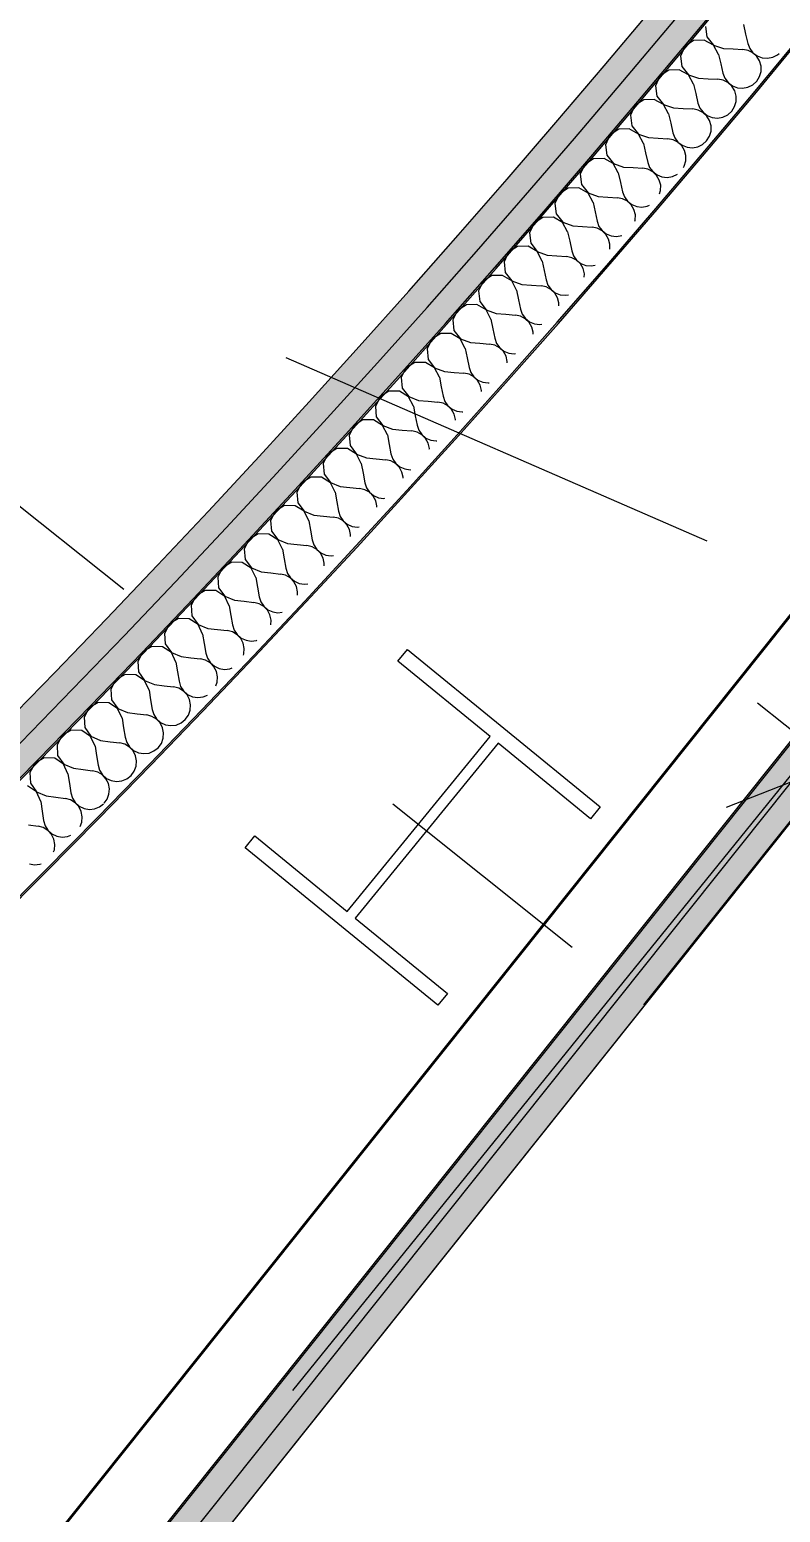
# Model space of a CAD drawing. Header units: millimetres. Extents: x -50172 to 90294, y -80883 to 956680.
# Drawn here: x -21586 to -21124, y -49087 to -48176 of the extents above; entities that cross this region are included whole.
import ezdxf
from ezdxf.enums import TextEntityAlignment as Align

# ---------------------------------------------------------------- set-up
doc = ezdxf.new("R2010")
doc.units = ezdxf.units.MM
doc.header["$MEASUREMENT"] = 0
for name, pattern in [('Dashed', [564.444447, 282.222223, -282.222223]), ('Double Dashed', [1093.611073, 529.166651, -211.666656, 141.111112, -211.666656]), ('Long Dashed', [1058.333302, 634.99999, -423.333311])]:
    doc.linetypes.add(name, pattern=pattern)
for name, color, linetype in [('A-25-M_Wall_Int', 7, 'Continuous'), ('A-95-MC_Marker_Section_P2.Marker', 7, 'Continuous'), ('COLUMN.IFC Import', 7, 'Continuous'), ('New_A-15-MG_Structural_Grid_Phase_2', 7, 'Continuous'), ('New_A-25-M_Wall_Int', 7, 'Continuous'), ('New_A-95-D_1_100', 7, 'Continuous')]:
    doc.layers.add(name, color=color, linetype=linetype)
for name, color, linetype, lineweight in [('A-25-M_Wall_Int_Pen_No__1', 7, 'Continuous', 13), ('A-25-M_Wall_Int_Pen_No__87', 8, 'Continuous', 20), ('A-95-MC_Marker_Section_P2.Marker_Pen_No__1', 7, 'Continuous', 13), ('COLUMN.IFC Import_Pen_No__2', 8, 'Continuous', 15), ('New_A-25-M_Wall_Int_Pen_No__1', 7, 'Continuous', 13), ('New_A-25-M_Wall_Int_Pen_No__150', 7, 'Continuous', 0), ('New_A-35-M_FFE_Sanitary_Pen_No__1', 7, 'Continuous', 13), ('New_A-95-D_1_100_Pen_No__1', 7, 'Continuous', 13), ('New_A-95-P_Drawing_Pen_No__1', 7, 'Continuous', 13), ('New_A-95-P_Drawing_Pen_No__191', 7, 'Continuous', 5)]:
    doc.layers.add(name, color=color, linetype=linetype, lineweight=lineweight)
for name, color, linetype, lineweight, true_color in [('A-25-M_Wall_Int_Pen_No__107', 7, 'Continuous', 15, 0xa6a6a6), ('A-25-M_Wall_Int_Pen_No__81', 7, 'Continuous', 20, 0x6a6a6a), ('New_A-15-MG_Structural_Grid_Phase_2_Pen_No__222', 7, 'Continuous', 13, 0x65af33), ('New_A-25-M_Wall_Int_Pen_No__107', 7, 'Continuous', 15, 0xa6a6a6), ('New_A-25-M_Wall_Int_Pen_No__81', 7, 'Continuous', 20, 0x6a6a6a)]:
    doc.layers.add(name, color=color, linetype=linetype, lineweight=lineweight, true_color=true_color)
doc.styles.add('GENERATED_STYLE_3', font='')
doc.styles.add('GENERATED_STYLE_4', font='')
doc.styles.get('GENERATED_STYLE_3').set_extended_font_data('Arial')
doc.styles.get('GENERATED_STYLE_4').set_extended_font_data('Swis721 BT')
doc.dimstyles.new('GENERATED_STYLE__2', dxfattribs={"dimtxt": 300, "dimasz": 95, "dimexe": 0.18, "dimexo": 0, "dimgap": 0.09, "dimtad": 1, "dimdec": 0, "dimzin": 0, "dimdsep": 46, "dimtxsty": 'GENERATED_STYLE_3', "dimblk": 'ARROWHEAD_2', "dimblk1": 'ARROWHEAD_2', "dimblk2": 'ARROWHEAD_2', "dimcen": 0.09, "dimclrd": 7, "dimclre": 7, "dimclrt": 7, "dimadec": 0, "dimazin": 0, "dimtfac": 1, "dimtdec": 4, "dimtmove": 0, "dimatfit": 3, "dimfxl": 1, "dimtolj": 1, "dimtzin": 0, "dimarcsym": 0})

# ---------------------------------------------------------------- blocks, each defined once
blk = doc.blocks.new('*X416')
at = {"layer": 'New_A-25-M_Wall_Int_Pen_No__150', "linetype": 'Continuous'}
for p, q in [((-21170.59, -48173.71), (-21169.71, -48180.16)), ((-21147.21, -48172.6), (-21145.84, -48178.4)), ((-21145.84, -48178.4), (-21144.46, -48184.2)), ((-21183.2, -48186.04), (-21185.86, -48191.98)), ((-21177.83, -48182.38), (-21183.2, -48186.04)), ((-21171.33, -48182.09), (-21177.83, -48182.38)), ((-21165.64, -48185.26), (-21171.33, -48182.09)), ((-21169.71, -48180.16), (-21165.58, -48185.18)), ((-21162.48, -48190.94), (-21165.64, -48185.26)), ((-21165.58, -48185.18), (-21159.42, -48187.28)), ((-21159.42, -48187.28), (-21153.47, -48187.58)), ((-21153.47, -48187.58), (-21147.52, -48187.87)), ((-21144.46, -48184.2), (-21143.27, -48187.26)), ((-21143.27, -48187.26), (-21141.29, -48189.88)), ((-21185.86, -48191.98), (-21185, -48198.43)), ((-21162.48, -48190.94), (-21161.12, -48196.74)), ((-21161.12, -48196.74), (-21159.76, -48202.54)), ((-21144.29, -48188.48), (-21147.52, -48187.87)), ((-21141.35, -48189.96), (-21144.29, -48188.48)), ((-21138.93, -48192.18), (-21141.35, -48189.96)), ((-21141.29, -48189.88), (-21138.66, -48191.86)), ((-21137.21, -48194.98), (-21138.93, -48192.18)), ((-21138.66, -48191.86), (-21135.6, -48193.03)), ((-21136.33, -48198.15), (-21137.21, -48194.98)), ((-21135.6, -48193.03), (-21132.32, -48193.33)), ((-21132.32, -48193.33), (-21129.08, -48192.71)), ((-21129.08, -48192.71), (-21126.13, -48191.23)), ((-21126.13, -48191.23), (-21125.28, -48190.45)), ((-21198.51, -48204.26), (-21201.18, -48210.19)), ((-21193.12, -48200.62), (-21198.51, -48204.26)), ((-21186.62, -48200.35), (-21193.12, -48200.62)), ((-21180.94, -48203.54), (-21186.62, -48200.35)), ((-21185, -48198.43), (-21180.88, -48203.46)), ((-21177.8, -48209.23), (-21180.94, -48203.54)), ((-21180.88, -48203.46), (-21174.73, -48205.58)), ((-21174.73, -48205.58), (-21168.78, -48205.9)), ((-21168.78, -48205.9), (-21162.83, -48206.21)), ((-21159.76, -48202.54), (-21158.58, -48205.61)), ((-21158.58, -48205.61), (-21156.61, -48208.24)), ((-21139.01, -48207.41), (-21137.26, -48204.61)), ((-21137.26, -48204.61), (-21136.34, -48201.44)), ((-21136.34, -48201.44), (-21136.33, -48198.15)), ((-21201.18, -48210.19), (-21200.34, -48216.64)), ((-21177.8, -48209.23), (-21176.45, -48215.04)), ((-21176.45, -48215.04), (-21175.12, -48220.84)), ((-21159.6, -48206.83), (-21162.83, -48206.21)), ((-21156.67, -48208.31), (-21159.6, -48206.83)), ((-21154.25, -48210.54), (-21156.67, -48208.31)), ((-21156.61, -48208.24), (-21153.99, -48210.22)), ((-21152.54, -48213.35), (-21154.25, -48210.54)), ((-21153.99, -48210.22), (-21150.92, -48211.41)), ((-21151.67, -48216.52), (-21152.54, -48213.35)), ((-21150.92, -48211.41), (-21147.65, -48211.71)), ((-21147.65, -48211.71), (-21144.41, -48211.11)), ((-21144.41, -48211.11), (-21141.45, -48209.64)), ((-21141.45, -48209.64), (-21139.01, -48207.41)), ((-21213.87, -48222.44), (-21216.56, -48228.36)), ((-21208.47, -48218.81), (-21213.87, -48222.44)), ((-21201.97, -48218.56), (-21208.47, -48218.81)), ((-21196.3, -48221.77), (-21201.97, -48218.56)), ((-21200.34, -48216.64), (-21196.24, -48221.69)), ((-21193.17, -48227.47), (-21196.3, -48221.77)), ((-21196.24, -48221.69), (-21190.09, -48223.83)), ((-21190.09, -48223.83), (-21184.15, -48224.17)), ((-21184.15, -48224.17), (-21178.2, -48224.5)), ((-21175.12, -48220.84), (-21173.95, -48223.91)), ((-21173.95, -48223.91), (-21171.98, -48226.55)), ((-21154.38, -48225.78), (-21152.62, -48222.98)), ((-21152.62, -48222.98), (-21151.7, -48219.81)), ((-21151.7, -48219.81), (-21151.67, -48216.52)), ((-21216.56, -48228.36), (-21215.74, -48234.81)), ((-21193.17, -48227.47), (-21191.85, -48233.28)), ((-21191.85, -48233.28), (-21190.53, -48239.09)), ((-21174.97, -48225.13), (-21178.2, -48224.5)), ((-21172.04, -48226.62), (-21174.97, -48225.13)), ((-21169.64, -48228.86), (-21172.04, -48226.62)), ((-21171.98, -48226.55), (-21169.37, -48228.54)), ((-21167.94, -48231.67), (-21169.64, -48228.86)), ((-21169.37, -48228.54), (-21166.31, -48229.74)), ((-21167.07, -48234.84), (-21167.94, -48231.67)), ((-21166.31, -48229.74), (-21163.03, -48230.05)), ((-21163.03, -48230.05), (-21159.79, -48229.45)), ((-21159.79, -48229.45), (-21156.83, -48227.99)), ((-21156.83, -48227.99), (-21154.38, -48225.78)), ((-21229.29, -48240.56), (-21232, -48246.48)), ((-21223.88, -48236.96), (-21229.29, -48240.56)), ((-21217.37, -48236.73), (-21223.88, -48236.96)), ((-21211.72, -48239.95), (-21217.37, -48236.73)), ((-21215.74, -48234.81), (-21211.66, -48239.88)), ((-21208.61, -48245.67), (-21211.72, -48239.95)), ((-21211.66, -48239.88), (-21205.52, -48242.03)), ((-21205.52, -48242.03), (-21199.57, -48242.39)), ((-21199.57, -48242.39), (-21193.62, -48242.74)), ((-21190.53, -48239.09), (-21189.37, -48242.17)), ((-21189.37, -48242.17), (-21187.41, -48244.81)), ((-21169.81, -48244.09), (-21168.05, -48241.3)), ((-21168.05, -48241.3), (-21167.11, -48238.14)), ((-21167.11, -48238.14), (-21167.07, -48234.84)), ((-21232, -48246.48), (-21231.2, -48252.93)), ((-21208.61, -48245.67), (-21207.3, -48251.48)), ((-21207.3, -48251.48), (-21206, -48257.29)), ((-21190.4, -48243.38), (-21193.62, -48242.74)), ((-21187.47, -48244.88), (-21190.4, -48243.38)), ((-21185.08, -48247.12), (-21187.47, -48244.88)), ((-21187.41, -48244.81), (-21184.81, -48246.81)), ((-21183.38, -48249.94), (-21185.08, -48247.12)), ((-21184.81, -48246.81), (-21181.75, -48248.01)), ((-21182.53, -48253.12), (-21183.38, -48249.94)), ((-21181.75, -48248.01), (-21178.48, -48248.34)), ((-21178.48, -48248.34), (-21175.23, -48247.75)), ((-21175.23, -48247.75), (-21172.27, -48246.3)), ((-21172.27, -48246.3), (-21169.81, -48244.09)), ((-21244.76, -48258.64), (-21247.49, -48264.55)), ((-21239.34, -48255.05), (-21244.76, -48258.64)), ((-21232.84, -48254.84), (-21239.34, -48255.05)), ((-21227.19, -48258.08), (-21232.84, -48254.84)), ((-21231.2, -48252.93), (-21227.13, -48258.01)), ((-21224.1, -48263.81), (-21227.19, -48258.08)), ((-21227.13, -48258.01), (-21221, -48260.18)), ((-21221, -48260.18), (-21215.05, -48260.56)), ((-21215.05, -48260.56), (-21209.1, -48260.93)), ((-21206, -48257.29), (-21204.85, -48260.37)), ((-21204.85, -48260.37), (-21202.9, -48263.02)), ((-21184.09, -48260.46), (-21183.52, -48259.57)), ((-21183.52, -48259.57), (-21182.58, -48256.41)), ((-21182.58, -48256.41), (-21182.53, -48253.12)), ((-21247.49, -48264.55), (-21246.72, -48271.01)), ((-21224.1, -48263.81), (-21222.82, -48269.63)), ((-21222.82, -48269.63), (-21221.53, -48275.45)), ((-21205.88, -48261.58), (-21209.1, -48260.93)), ((-21202.97, -48263.09), (-21205.88, -48261.58)), ((-21200.57, -48265.34), (-21202.97, -48263.09)), ((-21202.9, -48263.02), (-21200.3, -48265.03)), ((-21198.89, -48268.16), (-21200.57, -48265.34)), ((-21200.3, -48265.03), (-21197.25, -48266.24)), ((-21198.05, -48271.34), (-21198.89, -48268.16)), ((-21197.25, -48266.24), (-21193.98, -48266.58)), ((-21193.98, -48266.58), (-21190.73, -48266)), ((-21190.73, -48266), (-21187.81, -48264.58)), ((-21260.3, -48276.67), (-21263.05, -48282.57)), ((-21254.86, -48273.1), (-21260.3, -48276.67)), ((-21248.36, -48272.91), (-21254.86, -48273.1)), ((-21242.73, -48276.17), (-21248.36, -48272.91)), ((-21246.72, -48271.01), (-21242.66, -48276.1)), ((-21239.65, -48281.9), (-21242.73, -48276.17)), ((-21242.66, -48276.1), (-21236.54, -48278.29)), ((-21236.54, -48278.29), (-21230.59, -48278.68)), ((-21230.59, -48278.68), (-21224.65, -48279.07)), ((-21221.53, -48275.45), (-21220.39, -48278.53)), ((-21220.39, -48278.53), (-21218.45, -48281.18)), ((-21198.72, -48276.68), (-21198.1, -48274.64)), ((-21198.1, -48274.64), (-21198.05, -48271.34)), ((-21263.05, -48282.57), (-21262.29, -48289.03)), ((-21239.65, -48281.9), (-21238.38, -48287.72)), ((-21238.38, -48287.72), (-21237.12, -48293.55)), ((-21221.43, -48279.73), (-21224.65, -48279.07)), ((-21218.51, -48281.25), (-21221.43, -48279.73)), ((-21216.13, -48283.51), (-21218.51, -48281.25)), ((-21218.45, -48281.18), (-21215.86, -48283.2)), ((-21214.46, -48286.34), (-21216.13, -48283.51)), ((-21215.86, -48283.2), (-21212.81, -48284.42)), ((-21213.62, -48289.52), (-21214.46, -48286.34)), ((-21212.81, -48284.42), (-21209.54, -48284.77)), ((-21209.54, -48284.77), (-21206.29, -48284.2)), ((-21206.29, -48284.2), (-21204.91, -48283.54)), ((-21275.89, -48294.65), (-21278.66, -48300.54)), ((-21270.44, -48291.1), (-21275.89, -48294.65)), ((-21263.94, -48290.93), (-21270.44, -48291.1)), ((-21258.32, -48294.2), (-21263.94, -48290.93)), ((-21262.29, -48289.03), (-21258.25, -48294.13)), ((-21255.26, -48299.95), (-21258.32, -48294.2)), ((-21258.25, -48294.13), (-21252.13, -48296.34)), ((-21252.13, -48296.34), (-21246.19, -48296.76)), ((-21246.19, -48296.76), (-21240.25, -48297.16)), ((-21237.03, -48297.84), (-21240.25, -48297.16)), ((-21237.12, -48293.55), (-21235.99, -48296.63)), ((-21235.99, -48296.63), (-21234.06, -48299.29)), ((-21213.9, -48293.49), (-21213.69, -48292.82)), ((-21213.69, -48292.82), (-21213.62, -48289.52)), ((-21278.66, -48300.54), (-21277.92, -48307)), ((-21255.26, -48299.95), (-21254.01, -48305.77)), ((-21254.01, -48305.77), (-21252.77, -48311.6)), ((-21234.12, -48299.36), (-21237.03, -48297.84)), ((-21231.74, -48301.63), (-21234.12, -48299.36)), ((-21234.06, -48299.29), (-21231.47, -48301.32)), ((-21230.08, -48304.46), (-21231.74, -48301.63)), ((-21231.47, -48301.32), (-21228.43, -48302.55)), ((-21229.25, -48307.65), (-21230.08, -48304.46)), ((-21228.43, -48302.55), (-21225.15, -48302.91)), ((-21225.15, -48302.91), (-21221.91, -48302.35)), ((-21221.91, -48302.35), (-21221.88, -48302.34)), ((-21291.54, -48312.58), (-21294.32, -48318.46)), ((-21286.08, -48309.04), (-21291.54, -48312.58)), ((-21279.57, -48308.9), (-21286.08, -48309.04)), ((-21273.96, -48312.19), (-21279.57, -48308.9)), ((-21277.92, -48307), (-21273.9, -48312.12)), ((-21270.92, -48317.94), (-21273.96, -48312.19)), ((-21273.9, -48312.12), (-21267.79, -48314.35)), ((-21267.79, -48314.35), (-21261.84, -48314.78)), ((-21261.84, -48314.78), (-21255.9, -48315.21)), ((-21252.69, -48315.89), (-21255.9, -48315.21)), ((-21252.77, -48311.6), (-21251.64, -48314.69)), ((-21251.64, -48314.69), (-21249.72, -48317.35)), ((-21229.32, -48310.59), (-21229.25, -48307.65)), ((-21294.32, -48318.46), (-21293.61, -48324.92)), ((-21270.92, -48317.94), (-21269.69, -48323.77)), ((-21269.69, -48323.77), (-21268.47, -48329.6)), ((-21249.78, -48317.43), (-21252.69, -48315.89)), ((-21247.41, -48319.7), (-21249.78, -48317.43)), ((-21249.72, -48317.35), (-21247.14, -48319.39)), ((-21245.76, -48322.54), (-21247.41, -48319.7)), ((-21247.14, -48319.39), (-21244.1, -48320.63)), ((-21244.94, -48325.73), (-21245.76, -48322.54)), ((-21244.1, -48320.63), (-21240.83, -48321)), ((-21240.83, -48321), (-21238.34, -48320.58)), ((-21307.24, -48330.46), (-21310.05, -48336.33)), ((-21301.77, -48326.94), (-21307.24, -48330.46)), ((-21295.27, -48326.81), (-21301.77, -48326.94)), ((-21289.67, -48330.12), (-21295.27, -48326.81)), ((-21293.61, -48324.92), (-21289.6, -48330.05)), ((-21286.65, -48335.89), (-21289.67, -48330.12)), ((-21289.6, -48330.05), (-21283.5, -48332.3)), ((-21283.5, -48332.3), (-21277.56, -48332.75)), ((-21277.56, -48332.75), (-21271.61, -48333.2)), ((-21268.4, -48333.89), (-21271.61, -48333.2)), ((-21268.47, -48329.6), (-21267.35, -48332.7)), ((-21267.35, -48332.7), (-21265.44, -48335.37)), ((-21245, -48327.97), (-21244.94, -48325.73)), ((-21310.05, -48336.33), (-21309.35, -48342.8)), ((-21309.35, -48342.8), (-21305.36, -48347.94)), ((-21286.65, -48335.89), (-21285.43, -48341.72)), ((-21285.43, -48341.72), (-21284.23, -48347.56)), ((-21265.5, -48335.44), (-21268.4, -48333.89)), ((-21263.14, -48337.72), (-21265.5, -48335.44)), ((-21265.44, -48335.37), (-21262.87, -48337.41)), ((-21261.49, -48340.56), (-21263.14, -48337.72)), ((-21262.87, -48337.41), (-21259.83, -48338.66)), ((-21260.69, -48343.75), (-21261.49, -48340.56)), ((-21259.83, -48338.66), (-21256.56, -48339.04)), ((-21256.56, -48339.04), (-21254.72, -48338.74)), ((-21323, -48348.29), (-21325.83, -48354.15)), ((-21317.52, -48344.79), (-21323, -48348.29)), ((-21311.02, -48344.68), (-21317.52, -48344.79)), ((-21305.43, -48348.01), (-21311.02, -48344.68)), ((-21302.42, -48353.78), (-21305.43, -48348.01)), ((-21305.36, -48347.94), (-21299.26, -48350.21)), ((-21299.26, -48350.21), (-21293.33, -48350.68)), ((-21293.33, -48350.68), (-21287.38, -48351.14)), ((-21284.17, -48351.85), (-21287.38, -48351.14)), ((-21284.23, -48347.56), (-21283.12, -48350.65)), ((-21281.28, -48353.4), (-21284.17, -48351.85)), ((-21283.12, -48350.65), (-21281.22, -48353.33)), ((-21260.74, -48345.4), (-21260.69, -48343.75)), ((-21325.83, -48354.15), (-21325.15, -48360.62)), ((-21325.15, -48360.62), (-21321.18, -48365.77)), ((-21302.42, -48353.78), (-21301.23, -48359.62)), ((-21301.23, -48359.62), (-21300.04, -48365.46)), ((-21278.92, -48355.69), (-21281.28, -48353.4)), ((-21281.22, -48353.33), (-21278.65, -48355.38)), ((-21277.29, -48358.54), (-21278.92, -48355.69)), ((-21278.65, -48355.38), (-21275.62, -48356.64)), ((-21276.49, -48361.73), (-21277.29, -48358.54)), ((-21275.62, -48356.64), (-21272.35, -48357.03)), ((-21272.35, -48357.03), (-21271.04, -48356.82)), ((-21338.82, -48366.07), (-21341.66, -48371.92)), ((-21333.33, -48362.58), (-21338.82, -48366.07)), ((-21326.82, -48362.5), (-21333.33, -48362.58)), ((-21321.24, -48365.85), (-21326.82, -48362.5)), ((-21318.26, -48371.63), (-21321.24, -48365.85)), ((-21321.18, -48365.77), (-21315.09, -48368.06)), ((-21315.09, -48368.06), (-21309.15, -48368.55)), ((-21309.15, -48368.55), (-21303.21, -48369.03)), ((-21300, -48369.75), (-21303.21, -48369.03)), ((-21300.04, -48365.46), (-21298.95, -48368.56)), ((-21297.11, -48371.31), (-21300, -48369.75)), ((-21298.95, -48368.56), (-21297.05, -48371.24)), ((-21276.53, -48362.91), (-21276.49, -48361.73)), ((-21341.66, -48371.92), (-21341.01, -48378.39)), ((-21341.01, -48378.39), (-21337.05, -48383.56)), ((-21318.26, -48371.63), (-21317.09, -48377.47)), ((-21317.09, -48377.47), (-21315.91, -48383.31)), ((-21294.77, -48373.61), (-21297.11, -48371.31)), ((-21297.05, -48371.24), (-21294.49, -48373.3)), ((-21293.14, -48376.46), (-21294.77, -48373.61)), ((-21294.49, -48373.3), (-21291.46, -48374.57)), ((-21292.35, -48379.66), (-21293.14, -48376.46)), ((-21291.46, -48374.57), (-21288.2, -48374.97)), ((-21288.2, -48374.97), (-21287.29, -48374.83)), ((-21354.7, -48383.8), (-21357.56, -48389.64)), ((-21349.19, -48380.33), (-21354.7, -48383.8)), ((-21342.69, -48380.27), (-21349.19, -48380.33)), ((-21337.12, -48383.63), (-21342.69, -48380.27)), ((-21334.15, -48389.42), (-21337.12, -48383.63)), ((-21337.05, -48383.56), (-21330.97, -48385.87)), ((-21330.97, -48385.87), (-21325.03, -48386.38)), ((-21325.03, -48386.38), (-21319.1, -48386.88)), ((-21315.89, -48387.6), (-21319.1, -48386.88)), ((-21315.91, -48383.31), (-21314.83, -48386.42)), ((-21313.01, -48389.18), (-21315.89, -48387.6)), ((-21314.83, -48386.42), (-21312.94, -48389.1)), ((-21292.38, -48380.47), (-21292.35, -48379.66)), ((-21357.56, -48389.64), (-21356.92, -48396.12)), ((-21356.92, -48396.12), (-21352.98, -48401.29)), ((-21334.15, -48389.42), (-21333, -48395.27)), ((-21333, -48395.27), (-21331.84, -48401.11)), ((-21310.66, -48391.48), (-21313.01, -48389.18)), ((-21312.94, -48389.1), (-21310.39, -48391.17)), ((-21309.04, -48394.34), (-21310.66, -48391.48)), ((-21310.39, -48391.17), (-21307.36, -48392.45)), ((-21308.27, -48397.54), (-21309.04, -48394.34)), ((-21307.36, -48392.45), (-21304.1, -48392.86)), ((-21304.1, -48392.86), (-21303.48, -48392.76)), ((-21370.63, -48401.48), (-21373.5, -48407.31)), ((-21365.11, -48398.03), (-21370.63, -48401.48)), ((-21358.61, -48397.99), (-21365.11, -48398.03)), ((-21353.05, -48401.37), (-21358.61, -48397.99)), ((-21350.1, -48407.17), (-21353.05, -48401.37)), ((-21352.98, -48401.29), (-21346.91, -48403.62)), ((-21346.91, -48403.62), (-21340.97, -48404.15)), ((-21340.97, -48404.15), (-21335.04, -48404.67)), ((-21331.83, -48405.4), (-21335.04, -48404.67)), ((-21331.84, -48401.11), (-21330.77, -48404.22)), ((-21328.95, -48406.99), (-21331.83, -48405.4)), ((-21330.77, -48404.22), (-21328.89, -48406.91)), ((-21308.29, -48398.1), (-21308.27, -48397.54)), ((-21381.09, -48415.67), (-21386.61, -48419.11)), ((-21374.58, -48415.65), (-21381.09, -48415.67)), ((-21369.03, -48419.05), (-21374.58, -48415.65)), ((-21373.5, -48407.31), (-21372.89, -48413.79)), ((-21372.89, -48413.79), (-21368.97, -48418.98)), ((-21350.1, -48407.17), (-21348.96, -48413.02)), ((-21348.96, -48413.02), (-21347.83, -48418.87)), ((-21326.62, -48409.3), (-21328.95, -48406.99)), ((-21328.89, -48406.91), (-21326.34, -48408.99)), ((-21325.01, -48412.16), (-21326.62, -48409.3)), ((-21326.34, -48408.99), (-21323.32, -48410.28)), ((-21324.25, -48415.36), (-21325.01, -48412.16)), ((-21324.26, -48415.8), (-21324.25, -48415.36)), ((-21323.32, -48410.28), (-21320.06, -48410.7)), ((-21320.06, -48410.7), (-21319.6, -48410.63)), ((-21386.61, -48419.11), (-21389.51, -48424.93)), ((-21366.11, -48424.86), (-21369.03, -48419.05)), ((-21368.97, -48418.98), (-21362.9, -48421.33)), ((-21362.9, -48421.33), (-21356.97, -48421.87)), ((-21356.97, -48421.87), (-21351.03, -48422.41)), ((-21347.83, -48423.16), (-21351.03, -48422.41)), ((-21347.83, -48418.87), (-21346.77, -48421.98)), ((-21344.96, -48424.75), (-21347.83, -48423.16)), ((-21346.77, -48421.98), (-21344.89, -48424.68)), ((-21342.63, -48427.07), (-21344.96, -48424.75)), ((-21344.89, -48424.68), (-21342.35, -48426.76)), ((-21397.12, -48433.27), (-21402.65, -48436.69)), ((-21390.61, -48433.27), (-21397.12, -48433.27)), ((-21385.08, -48436.68), (-21390.61, -48433.27)), ((-21389.51, -48424.93), (-21388.92, -48431.41)), ((-21388.92, -48431.41), (-21385.01, -48436.61)), ((-21366.11, -48424.86), (-21364.99, -48430.71)), ((-21364.99, -48430.71), (-21363.87, -48436.57)), ((-21341.03, -48429.94), (-21342.63, -48427.07)), ((-21342.35, -48426.76), (-21339.34, -48428.06)), ((-21340.28, -48433.14), (-21341.03, -48429.94)), ((-21340.3, -48433.57), (-21340.28, -48433.14)), ((-21339.34, -48428.06), (-21336.07, -48428.49)), ((-21336.07, -48428.49), (-21335.66, -48428.43)), ((-21402.65, -48436.69), (-21405.57, -48442.5)), ((-21405.57, -48442.5), (-21405, -48448.98)), ((-21382.17, -48442.51), (-21385.08, -48436.68)), ((-21385.01, -48436.61), (-21378.95, -48438.98)), ((-21382.17, -48442.51), (-21381.07, -48448.36)), ((-21378.95, -48438.98), (-21373.02, -48439.54)), ((-21373.02, -48439.54), (-21367.09, -48440.1)), ((-21363.89, -48440.86), (-21367.09, -48440.1)), ((-21361.02, -48442.46), (-21363.89, -48440.86)), ((-21363.87, -48436.57), (-21362.82, -48439.68)), ((-21362.82, -48439.68), (-21360.95, -48442.39)), ((-21358.7, -48444.78), (-21361.02, -48442.46)), ((-21360.95, -48442.39), (-21358.42, -48444.48)), ((-21413.21, -48450.81), (-21418.75, -48454.21)), ((-21406.7, -48450.83), (-21413.21, -48450.81)), ((-21401.17, -48454.27), (-21406.7, -48450.83)), ((-21405, -48448.98), (-21401.11, -48454.2)), ((-21381.07, -48448.36), (-21379.97, -48454.22)), ((-21357.11, -48447.66), (-21358.7, -48444.78)), ((-21358.42, -48444.48), (-21355.41, -48445.79)), ((-21356.36, -48450.86), (-21357.11, -48447.66)), ((-21356.39, -48451.4), (-21356.36, -48450.86)), ((-21355.41, -48445.79), (-21352.15, -48446.23)), ((-21352.15, -48446.23), (-21351.65, -48446.16)), ((-21418.75, -48454.21), (-21421.69, -48460.02)), ((-21421.69, -48460.02), (-21421.14, -48466.5)), ((-21398.28, -48460.1), (-21401.17, -48454.27)), ((-21401.11, -48454.2), (-21395.06, -48456.58)), ((-21398.28, -48460.1), (-21397.2, -48465.96)), ((-21395.06, -48456.58), (-21389.13, -48457.16)), ((-21389.13, -48457.16), (-21383.2, -48457.74)), ((-21380, -48458.51), (-21383.2, -48457.74)), ((-21377.13, -48460.12), (-21380, -48458.51)), ((-21379.97, -48454.22), (-21378.93, -48457.33)), ((-21378.93, -48457.33), (-21377.07, -48460.05)), ((-21374.82, -48462.45), (-21377.13, -48460.12)), ((-21377.07, -48460.05), (-21374.54, -48462.14)), ((-21429.35, -48468.31), (-21434.91, -48471.69)), ((-21422.84, -48468.35), (-21429.35, -48468.31)), ((-21417.33, -48471.8), (-21422.84, -48468.35)), ((-21421.14, -48466.5), (-21417.26, -48471.73)), ((-21397.2, -48465.96), (-21396.12, -48471.82)), ((-21373.24, -48465.33), (-21374.82, -48462.45)), ((-21374.54, -48462.14), (-21371.53, -48463.47)), ((-21372.51, -48468.54), (-21373.24, -48465.33)), ((-21372.55, -48469.31), (-21372.51, -48468.54)), ((-21371.53, -48463.47), (-21368.27, -48463.91)), ((-21368.27, -48463.91), (-21367.59, -48463.82)), ((-21434.91, -48471.69), (-21437.86, -48477.48)), ((-21437.86, -48477.48), (-21437.33, -48483.97)), ((-21414.46, -48477.64), (-21417.33, -48471.8)), ((-21417.26, -48471.73), (-21411.22, -48474.13)), ((-21414.46, -48477.64), (-21413.39, -48483.5)), ((-21411.22, -48474.13), (-21405.29, -48474.73)), ((-21405.29, -48474.73), (-21399.36, -48475.33)), ((-21396.17, -48476.1), (-21399.36, -48475.33)), ((-21393.31, -48477.72), (-21396.17, -48476.1)), ((-21396.12, -48471.82), (-21395.09, -48474.94)), ((-21395.09, -48474.94), (-21393.24, -48477.65)), ((-21391, -48480.06), (-21393.31, -48477.72)), ((-21393.24, -48477.65), (-21390.72, -48479.76)), ((-21445.55, -48485.75), (-21451.12, -48489.11)), ((-21439.04, -48485.81), (-21445.55, -48485.75)), ((-21433.54, -48489.28), (-21439.04, -48485.81)), ((-21437.33, -48483.97), (-21433.47, -48489.21)), ((-21413.39, -48483.5), (-21412.33, -48489.36)), ((-21389.43, -48482.95), (-21391, -48480.06)), ((-21390.72, -48479.76), (-21387.72, -48481.09)), ((-21388.71, -48486.16), (-21389.43, -48482.95)), ((-21388.77, -48487.29), (-21388.71, -48486.16)), ((-21387.72, -48481.09), (-21384.46, -48481.55)), ((-21384.46, -48481.55), (-21383.47, -48481.41)), ((-21451.12, -48489.11), (-21454.09, -48494.9)), ((-21454.09, -48494.9), (-21453.58, -48501.38)), ((-21430.68, -48495.13), (-21433.54, -48489.28)), ((-21433.47, -48489.21), (-21427.43, -48491.63)), ((-21430.68, -48495.13), (-21429.64, -48500.99)), ((-21427.43, -48491.63), (-21421.51, -48492.25)), ((-21421.51, -48492.25), (-21415.58, -48492.87)), ((-21412.39, -48493.65), (-21415.58, -48492.87)), ((-21409.54, -48495.28), (-21412.39, -48493.65)), ((-21412.33, -48489.36), (-21411.31, -48492.49)), ((-21411.31, -48492.49), (-21409.47, -48495.21)), ((-21407.24, -48497.63), (-21409.54, -48495.28)), ((-21409.47, -48495.21), (-21406.96, -48497.32)), ((-21405.67, -48500.52), (-21407.24, -48497.63)), ((-21406.96, -48497.32), (-21403.96, -48498.67)), ((-21467.38, -48506.48), (-21470.37, -48512.26)), ((-21461.8, -48503.14), (-21467.38, -48506.48)), ((-21455.3, -48503.22), (-21461.8, -48503.14)), ((-21449.8, -48506.71), (-21455.3, -48503.22)), ((-21453.58, -48501.38), (-21449.74, -48506.64)), ((-21446.97, -48512.56), (-21449.8, -48506.71)), ((-21449.74, -48506.64), (-21443.71, -48509.08)), ((-21429.64, -48500.99), (-21428.6, -48506.86)), ((-21428.6, -48506.86), (-21427.58, -48509.99)), ((-21404.96, -48503.73), (-21405.67, -48500.52)), ((-21405.06, -48505.34), (-21404.96, -48503.73)), ((-21403.96, -48498.67), (-21400.7, -48499.13)), ((-21400.7, -48499.13), (-21399.29, -48498.94)), ((-21470.37, -48512.26), (-21469.88, -48518.75)), ((-21446.97, -48512.56), (-21445.94, -48518.43)), ((-21443.71, -48509.08), (-21437.78, -48509.72)), ((-21437.78, -48509.72), (-21431.86, -48510.35)), ((-21428.67, -48511.15), (-21431.86, -48510.35)), ((-21425.82, -48512.78), (-21428.67, -48511.15)), ((-21427.58, -48509.99), (-21425.75, -48512.71)), ((-21423.53, -48515.14), (-21425.82, -48512.78)), ((-21425.75, -48512.71), (-21423.25, -48514.84)), ((-21421.97, -48518.03), (-21423.53, -48515.14)), ((-21423.25, -48514.84), (-21420.25, -48516.19)), ((-21483.7, -48523.81), (-21486.71, -48529.57)), ((-21478.11, -48520.48), (-21483.7, -48523.81)), ((-21471.6, -48520.58), (-21478.11, -48520.48)), ((-21466.12, -48524.08), (-21471.6, -48520.58)), ((-21469.88, -48518.75), (-21466.06, -48524.01)), ((-21463.31, -48529.95), (-21466.12, -48524.08)), ((-21466.06, -48524.01), (-21460.03, -48526.48)), ((-21445.94, -48518.43), (-21444.92, -48524.3)), ((-21444.92, -48524.3), (-21443.91, -48527.43)), ((-21421.27, -48521.25), (-21421.97, -48518.03)), ((-21421.41, -48523.46), (-21421.27, -48521.25)), ((-21420.25, -48516.19), (-21417, -48516.67)), ((-21417, -48516.67), (-21415.05, -48516.41)), ((-21486.71, -48529.57), (-21486.24, -48536.06)), ((-21463.31, -48529.95), (-21462.3, -48535.82)), ((-21460.03, -48526.48), (-21454.11, -48527.13)), ((-21454.11, -48527.13), (-21448.19, -48527.79)), ((-21445, -48528.59), (-21448.19, -48527.79)), ((-21442.16, -48530.24), (-21445, -48528.59)), ((-21443.91, -48527.43), (-21442.09, -48530.17)), ((-21439.88, -48532.6), (-21442.16, -48530.24)), ((-21442.09, -48530.17), (-21439.59, -48532.3)), ((-21438.33, -48535.5), (-21439.88, -48532.6)), ((-21439.59, -48532.3), (-21436.6, -48533.66)), ((-21436.6, -48533.66), (-21433.35, -48534.15)), ((-21433.35, -48534.15), (-21430.75, -48533.81)), ((-21500.07, -48541.07), (-21503.1, -48546.83)), ((-21494.47, -48537.76), (-21500.07, -48541.07)), ((-21487.97, -48537.89), (-21494.47, -48537.76)), ((-21482.5, -48541.41), (-21487.97, -48537.89)), ((-21486.24, -48536.06), (-21482.43, -48541.34)), ((-21479.7, -48547.28), (-21482.5, -48541.41)), ((-21482.43, -48541.34), (-21476.42, -48543.82)), ((-21462.3, -48535.82), (-21461.29, -48541.69)), ((-21461.29, -48541.69), (-21460.3, -48544.83)), ((-21437.64, -48538.72), (-21438.33, -48535.5)), ((-21437.83, -48541.66), (-21437.64, -48538.72)), ((-21503.1, -48546.83), (-21502.65, -48553.32)), ((-21479.7, -48547.28), (-21478.71, -48553.16)), ((-21476.42, -48543.82), (-21470.5, -48544.5)), ((-21470.5, -48544.5), (-21464.58, -48545.17)), ((-21461.39, -48545.98), (-21464.58, -48545.17)), ((-21458.55, -48547.64), (-21461.39, -48545.98)), ((-21460.3, -48544.83), (-21458.49, -48547.57)), ((-21456.28, -48550.01), (-21458.55, -48547.64)), ((-21458.49, -48547.57), (-21455.99, -48549.71)), ((-21454.74, -48552.91), (-21456.28, -48550.01)), ((-21455.99, -48549.71), (-21453.01, -48551.08)), ((-21453.01, -48551.08), (-21449.75, -48551.58)), ((-21449.75, -48551.58), (-21446.49, -48551.17)), ((-21446.49, -48551.17), (-21446.37, -48551.12)), ((-21516.5, -48558.29), (-21519.55, -48564.04)), ((-21510.89, -48555), (-21516.5, -48558.29)), ((-21504.39, -48555.14), (-21510.89, -48555)), ((-21498.93, -48558.68), (-21504.39, -48555.14)), ((-21502.65, -48553.32), (-21498.86, -48558.61)), ((-21496.15, -48564.56), (-21498.93, -48558.68)), ((-21498.86, -48558.61), (-21492.85, -48561.11)), ((-21492.85, -48561.11), (-21486.94, -48561.81)), ((-21478.71, -48553.16), (-21477.73, -48559.03)), ((-21477.73, -48559.03), (-21476.74, -48562.17)), ((-21454.06, -48556.13), (-21454.74, -48552.91)), ((-21454.57, -48560.2), (-21454.29, -48559.42)), ((-21454.29, -48559.42), (-21454.06, -48556.13)), ((-21519.55, -48564.04), (-21519.12, -48570.53)), ((-21519.12, -48570.53), (-21515.35, -48575.83)), ((-21496.15, -48564.56), (-21495.18, -48570.44)), ((-21495.18, -48570.44), (-21494.21, -48576.32)), ((-21486.94, -48561.81), (-21481.02, -48562.5)), ((-21477.84, -48563.32), (-21481.02, -48562.5)), ((-21475, -48564.99), (-21477.84, -48563.32)), ((-21476.74, -48562.17), (-21474.94, -48564.92)), ((-21472.74, -48567.36), (-21475, -48564.99)), ((-21474.94, -48564.92), (-21472.45, -48567.06)), ((-21471.21, -48570.27), (-21472.74, -48567.36)), ((-21472.45, -48567.06), (-21469.47, -48568.44)), ((-21470.54, -48573.49), (-21471.21, -48570.27)), ((-21469.47, -48568.44), (-21466.22, -48568.95)), ((-21466.22, -48568.95), (-21462.95, -48568.55)), ((-21462.95, -48568.55), (-21461.58, -48567.98)), ((-21532.99, -48575.46), (-21536.05, -48581.19)), ((-21527.37, -48572.18), (-21532.99, -48575.46)), ((-21520.86, -48572.35), (-21527.37, -48572.18)), ((-21515.41, -48575.9), (-21520.86, -48572.35)), ((-21512.65, -48581.79), (-21515.41, -48575.9)), ((-21515.35, -48575.83), (-21509.35, -48578.35)), ((-21509.35, -48578.35), (-21503.43, -48579.07)), ((-21503.43, -48579.07), (-21497.51, -48579.77)), ((-21494.34, -48580.61), (-21497.51, -48579.77)), ((-21494.21, -48576.32), (-21493.24, -48579.46)), ((-21493.24, -48579.46), (-21491.44, -48582.21)), ((-21471.61, -48579.09), (-21470.77, -48576.78)), ((-21470.77, -48576.78), (-21470.54, -48573.49)), ((-21536.05, -48581.19), (-21535.64, -48587.69)), ((-21535.64, -48587.69), (-21531.88, -48593)), ((-21512.65, -48581.79), (-21511.7, -48587.68)), ((-21511.7, -48587.68), (-21510.75, -48593.56)), ((-21491.51, -48582.28), (-21494.34, -48580.61)), ((-21489.25, -48584.67), (-21491.51, -48582.28)), ((-21491.44, -48582.21), (-21488.96, -48584.37)), ((-21487.73, -48587.58), (-21489.25, -48584.67)), ((-21488.96, -48584.37), (-21485.98, -48585.76)), ((-21487.07, -48590.8), (-21487.73, -48587.58)), ((-21485.98, -48585.76), (-21482.73, -48586.28)), ((-21482.73, -48586.28), (-21479.46, -48585.89)), ((-21479.46, -48585.89), (-21476.71, -48584.74)), ((-21549.52, -48592.57), (-21552.6, -48598.3)), ((-21543.89, -48589.31), (-21549.52, -48592.57)), ((-21537.39, -48589.5), (-21543.89, -48589.31)), ((-21531.95, -48593.07), (-21537.39, -48589.5)), ((-21529.21, -48598.97), (-21531.95, -48593.07)), ((-21531.88, -48593), (-21525.89, -48595.54)), ((-21525.89, -48595.54), (-21519.98, -48596.27)), ((-21519.98, -48596.27), (-21514.07, -48597)), ((-21510.89, -48597.85), (-21514.07, -48597)), ((-21508.07, -48599.53), (-21510.89, -48597.85)), ((-21510.75, -48593.56), (-21509.79, -48596.7)), ((-21509.79, -48596.7), (-21508, -48599.46)), ((-21490.39, -48599.86), (-21488.45, -48597.19)), ((-21488.45, -48597.19), (-21487.32, -48594.09)), ((-21487.32, -48594.09), (-21487.07, -48590.8)), ((-21560.47, -48606.39), (-21566.12, -48609.63)), ((-21553.97, -48606.59), (-21560.47, -48606.39)), ((-21548.55, -48610.19), (-21553.97, -48606.59)), ((-21552.6, -48598.3), (-21552.22, -48604.79)), ((-21552.22, -48604.79), (-21548.48, -48610.12)), ((-21529.21, -48598.97), (-21528.28, -48604.86)), ((-21528.28, -48604.86), (-21527.35, -48610.74)), ((-21505.82, -48601.92), (-21508.07, -48599.53)), ((-21508, -48599.46), (-21505.53, -48601.62)), ((-21504.31, -48604.84), (-21505.82, -48601.92)), ((-21505.53, -48601.62), (-21502.55, -48603.02)), ((-21503.66, -48608.06), (-21504.31, -48604.84)), ((-21502.55, -48603.02), (-21499.31, -48603.55)), ((-21499.31, -48603.55), (-21496.03, -48603.17)), ((-21496.03, -48603.17), (-21492.98, -48601.91)), ((-21492.98, -48601.91), (-21490.39, -48599.86)), ((-21566.12, -48609.63), (-21569.21, -48615.35)), ((-21569.21, -48615.35), (-21568.85, -48621.84)), ((-21545.82, -48616.1), (-21548.55, -48610.19)), ((-21548.48, -48610.12), (-21542.49, -48612.67)), ((-21545.82, -48616.1), (-21544.91, -48621.98)), ((-21542.49, -48612.67), (-21536.58, -48613.43)), ((-21536.58, -48613.43), (-21530.67, -48614.17)), ((-21527.5, -48615.03), (-21530.67, -48614.17)), ((-21524.68, -48616.72), (-21527.5, -48615.03)), ((-21527.35, -48610.74), (-21526.39, -48613.89)), ((-21526.39, -48613.89), (-21524.62, -48616.65)), ((-21507.01, -48617.11), (-21505.06, -48614.44)), ((-21505.06, -48614.44), (-21503.91, -48611.35)), ((-21503.91, -48611.35), (-21503.66, -48608.06)), ((-21577.11, -48623.41), (-21582.76, -48626.64)), ((-21570.61, -48623.64), (-21577.11, -48623.41)), ((-21565.19, -48627.25), (-21570.61, -48623.64)), ((-21568.85, -48621.84), (-21565.13, -48627.18)), ((-21544.91, -48621.98), (-21544, -48627.87)), ((-21522.44, -48619.12), (-21524.68, -48616.72)), ((-21524.62, -48616.65), (-21522.15, -48618.82)), ((-21520.94, -48622.04), (-21522.44, -48619.12)), ((-21522.15, -48618.82), (-21519.18, -48620.23)), ((-21520.3, -48625.27), (-21520.94, -48622.04)), ((-21520.56, -48628.55), (-21520.3, -48625.27)), ((-21519.18, -48620.23), (-21515.93, -48620.77)), ((-21515.93, -48620.77), (-21512.66, -48620.4)), ((-21512.66, -48620.4), (-21509.61, -48619.15)), ((-21509.61, -48619.15), (-21507.01, -48617.11)), ((-21582.76, -48626.64), (-21585.88, -48632.34)), ((-21585.88, -48632.34), (-21585.53, -48638.84)), ((-21562.49, -48633.17), (-21565.19, -48627.25)), ((-21565.13, -48627.18), (-21559.15, -48629.76)), ((-21562.49, -48633.17), (-21561.59, -48639.06)), ((-21559.15, -48629.76), (-21553.24, -48630.53)), ((-21553.24, -48630.53), (-21547.33, -48631.29)), ((-21544.16, -48632.16), (-21547.33, -48631.29)), ((-21541.35, -48633.86), (-21544.16, -48632.16)), ((-21544, -48627.87), (-21543.05, -48631.02)), ((-21543.05, -48631.02), (-21541.28, -48633.79)), ((-21539.11, -48636.26), (-21541.35, -48633.86)), ((-21541.28, -48633.79), (-21538.82, -48635.97)), ((-21526.28, -48636.33), (-21523.68, -48634.31)), ((-21523.68, -48634.31), (-21521.72, -48631.64)), ((-21521.72, -48631.64), (-21520.56, -48628.55)), ((-21581.9, -48644.26), (-21587.3, -48640.63)), ((-21585.53, -48638.84), (-21581.83, -48644.19)), ((-21561.59, -48639.06), (-21560.7, -48644.95)), ((-21537.62, -48639.19), (-21539.11, -48636.26)), ((-21538.82, -48635.97), (-21535.86, -48637.38)), ((-21536.99, -48642.42), (-21537.62, -48639.19)), ((-21537.27, -48645.7), (-21536.99, -48642.42)), ((-21535.86, -48637.38), (-21532.62, -48637.93)), ((-21532.62, -48637.93), (-21529.34, -48637.58)), ((-21529.34, -48637.58), (-21526.28, -48636.33)), ((-21579.21, -48650.19), (-21581.9, -48644.26)), ((-21581.83, -48644.19), (-21575.86, -48646.79)), ((-21579.21, -48650.19), (-21578.33, -48656.08)), ((-21575.86, -48646.79), (-21569.96, -48647.57)), ((-21569.96, -48647.57), (-21564.05, -48648.36)), ((-21560.88, -48649.23), (-21564.05, -48648.36)), ((-21558.07, -48650.94), (-21560.88, -48649.23)), ((-21560.7, -48644.95), (-21559.77, -48648.1)), ((-21559.77, -48648.1), (-21558.01, -48650.87)), ((-21555.85, -48653.36), (-21558.07, -48650.94)), ((-21558.01, -48650.87), (-21555.55, -48653.06)), ((-21543.01, -48653.47), (-21540.67, -48651.66)), ((-21540.27, -48651.27), (-21538.44, -48648.79)), ((-21538.44, -48648.79), (-21537.27, -48645.7)), ((-21578.33, -48656.08), (-21577.46, -48661.97)), ((-21554.36, -48656.29), (-21555.85, -48653.36)), ((-21555.55, -48653.06), (-21552.59, -48654.49)), ((-21553.74, -48659.52), (-21554.36, -48656.29)), ((-21554.03, -48662.8), (-21553.74, -48659.52)), ((-21552.59, -48654.49), (-21549.35, -48655.05)), ((-21549.35, -48655.05), (-21546.08, -48654.7)), ((-21546.08, -48654.7), (-21543.01, -48653.47)), ((-21586.72, -48664.57), (-21580.82, -48665.37)), ((-21577.65, -48666.26), (-21580.82, -48665.37)), ((-21574.85, -48667.98), (-21577.65, -48666.26)), ((-21577.46, -48661.97), (-21576.53, -48665.13)), ((-21576.53, -48665.13), (-21574.78, -48667.91)), ((-21572.63, -48670.4), (-21574.85, -48667.98)), ((-21574.78, -48667.91), (-21572.34, -48670.1)), ((-21571.16, -48673.33), (-21572.63, -48670.4)), ((-21572.34, -48670.1), (-21569.38, -48671.54)), ((-21562.86, -48671.77), (-21560.72, -48670.91)), ((-21555.05, -48665.47), (-21554.03, -48662.8)), ((-21571.33, -48681.11), (-21570.85, -48679.85)), ((-21570.55, -48676.57), (-21571.16, -48673.33)), ((-21570.85, -48679.85), (-21570.55, -48676.57)), ((-21569.38, -48671.54), (-21566.14, -48672.11)), ((-21566.14, -48672.11), (-21562.86, -48671.77)), ((-21586.22, -48688.53), (-21582.99, -48689.11)), ((-21582.99, -48689.11), (-21579.71, -48688.79)), ((-21579.71, -48688.79), (-21579.05, -48688.53))]:
    blk.add_line(p, q, dxfattribs=at)
blk = doc.blocks.new('Wall_96_1', base_point=(-29918.46, -50217.22))
at = {"layer": 'New_A-25-M_Wall_Int_Pen_No__107', "linetype": 'Continuous'}
for points in [[(-20095.26, -46371.16, -0.413614), (-29918.46, -50217.22), (-29924.46, -50230.97, 0.413614), (-20081.52, -46377.18)], [(-20081.52, -46377.18, -0.413614), (-29924.46, -50230.97), (-29930.45, -50244.72, 0.413614), (-20067.79, -46383.21)]]:
    blk.add_hatch(color=256, dxfattribs=at).paths.add_polyline_path(points)
at = {"layer": 'New_A-25-M_Wall_Int_Pen_No__81', "linetype": 'Continuous', "lineweight": 0, "true_color": 0x353535}
for points in [[(-20067.79, -46383.21, -0.413614), (-29930.45, -50244.72), (-29930.85, -50245.64, 0.413614), (-20066.87, -46383.61)], [(-20021.08, -46403.69, -0.413614), (-29950.84, -50291.47), (-29951.24, -50292.39, 0.413614), (-20020.16, -46404.09)]]:
    blk.add_hatch(color=250, dxfattribs=at).paths.add_polyline_path(points)
at = {"layer": 'New_A-25-M_Wall_Int_Pen_No__1', "linetype": 'Continuous'}
for radius in [7467.12, 7482.12, 7498.12, 7497.12, 7549.12, 7548.12]:
    blk.add_arc((-26933.84, -43372.52), radius, 246.440445, 336.323082, dxfattribs=at)
at = {"layer": 'New_A-25-M_Wall_Int', "color": 250, "lineweight": 50, "true_color": 0x2a2a2a}
blk.add_blockref('*X416', (0, 0), dxfattribs=at)
blk = doc.blocks.new('Wall_244_1', base_point=(-22330.43, -50182.12))
at = {"layer": 'A-25-M_Wall_Int_Pen_No__87', "linetype": 'Continuous', "flags": 128}
for points in [[(-19767.19, -46841.47), (-22379.61, -50115.48)], [(-22330.43, -50182.12), (-19691.26, -46874.58)]]:
    blk.add_lwpolyline(points, dxfattribs=at)
blk = doc.blocks.new('Wall_401_1', base_point=(-22330.83, -50182.61))
at = {"layer": 'A-25-M_Wall_Int_Pen_No__107', "linetype": 'Continuous'}
for points in [[(-22340.05, -50170.12), (-19705.5, -46868.37), (-19719.73, -46862.16), (-22349.27, -50157.62)], [(-22330.83, -50182.61), (-19691.26, -46874.58), (-19705.5, -46868.37), (-22340.05, -50170.12)]]:
    blk.add_hatch(color=256, dxfattribs=at).paths.add_polyline_path(points)
at = {"layer": 'A-25-M_Wall_Int_Pen_No__81', "linetype": 'Continuous', "lineweight": 0, "true_color": 0x353535}
for points in [[(-22379.39, -50116.81), (-19766.24, -46841.88), (-19767.19, -46841.47), (-22380, -50115.98)], [(-22349.27, -50157.62), (-19719.73, -46862.16), (-19720.68, -46861.75), (-22349.88, -50156.79)]]:
    blk.add_hatch(color=250, dxfattribs=at).paths.add_polyline_path(points)
at = {"layer": 'A-25-M_Wall_Int_Pen_No__1', "linetype": 'Continuous'}
for p, q in [((-22379.39, -50116.81), (-19766.24, -46841.88)), ((-22349.88, -50156.79), (-19720.68, -46861.75)), ((-22349.27, -50157.62), (-19719.73, -46862.16)), ((-22340.05, -50170.12), (-19705.5, -46868.37))]:
    blk.add_line(p, q, dxfattribs=at)
at = {"layer": 'A-25-M_Wall_Int_Pen_No__1', "linetype": 'Continuous', "flags": 128}
for points in [[(-19767.19, -46841.47), (-22380, -50115.98)], [(-22330.83, -50182.61), (-19691.26, -46874.58)]]:
    blk.add_lwpolyline(points, dxfattribs=at)
blk = doc.blocks.new('Standard grid marker_14')
at = {"layer": 'New_A-15-MG_Structural_Grid_Phase_2_Pen_No__222', "linetype": 'Double Dashed'}
blk.add_line((19467.55, 0.53), (22058.16, 0.53), dxfattribs=at)
at = {"layer": 'New_A-15-MG_Structural_Grid_Phase_2_Pen_No__222', "style": 'GENERATED_STYLE_4'}
for tag, p in [('AC_MarkerText_1_0', (-500, 43.92)), ('AC_MarkerText_1_1', (22558.16, 43.92))]:
    blk.add_attdef(tag, text='', height=350, rotation=195.02767, dxfattribs=at).set_placement(p, align=Align.MIDDLE_CENTER)
blk = doc.blocks.new('Column 156')
at = {"layer": 'COLUMN.IFC Import_Pen_No__2', "linetype": 'Continuous'}
for p, q in [((-76.45, 78.8), (76.45, 78.8)), ((-76.45, 69.4), (-76.45, 78.8)), ((76.45, 78.8), (76.45, 69.4)), ((-3.25, 69.4), (-76.45, 69.4)), ((-3.25, -69.4), (-3.25, 69.4)), ((3.25, 69.4), (3.25, -69.4)), ((76.45, 69.4), (3.25, 69.4)), ((-76.45, -69.4), (-3.25, -69.4)), ((-76.45, -78.8), (-76.45, -69.4)), ((3.25, -69.4), (76.45, -69.4)), ((76.45, -69.4), (76.45, -78.8)), ((76.45, -78.8), (-76.45, -78.8))]:
    blk.add_line(p, q, dxfattribs=at)
blk = doc.blocks.new('*D1318')
at = {"layer": 'New_A-95-D_1_100_Pen_No__1', "linetype": 'Continuous'}
for p, q in [((-21208.36, -48775.12), (-21032.2, -48554.33)), ((-21138.45, -48589.49), (-21090.67, -48627.61)), ((-21023.48, -48601.27), (-21157.85, -48653.96)), ((-21090.67, -48627.61), (-6215.03, -60497.26)), ((-6332.73, -60644.76), (-6156.56, -60423.98)), ((-6282.22, -60523.61), (-6147.85, -60470.91)), ((-6215.03, -60497.26), (-6167.25, -60535.39))]:
    blk.add_line(p, q, dxfattribs=at)
at = {"layer": 'New_A-95-D_1_100_Pen_No__1', "insert": (-14107.25, -54123.1), "char_height": 300, "attachment_point": 7, "rotation": 321.41274, "style": 'GENERATED_STYLE_3'}
blk.add_mtext('\\A1;{\\fArial|b0|i0|c0|p34;19,031}', dxfattribs=at)
blk = doc.blocks.new('ARROWHEAD_2')
at = {"color": 0, "linetype": 'Continuous', "lineweight": 0}
for p, q in [((-0.3781, -0.655), (0.3781, 0.655)), ((0, 0), (-1, 0))]:
    blk.add_line(p, q, dxfattribs=at)
blk = doc.blocks.new('Cutting Plane_6_1', base_point=(10470.47, -62286.81))
at = {"layer": 'A-95-MC_Marker_Section_P2.Marker_Pen_No__1', "linetype": 'Dashed'}
blk.add_line((3665.42, -59319.47), (-44301.02, -38403.72), dxfattribs=at)

msp = doc.modelspace()

# ---------------------------------------------------------------- linework, layer by layer
at = {"layer": 'New_A-35-M_FFE_Sanitary_Pen_No__1', "linetype": 'Dashed'}
msp.add_arc((-26783.55, -43782.02), 6769.91, 246.440412, 336.440412, dxfattribs=at)
at = {"layer": 'New_A-95-P_Drawing_Pen_No__1', "linetype": 'Long Dashed'}
msp.add_line((-19692.85, -46873.91), (-37981.66, -69458.71), dxfattribs=at)
at = {"layer": 'New_A-95-P_Drawing_Pen_No__191', "linetype": 'Dashed'}
msp.add_arc((-26775.42, -43793.33), 6450.18, 246.159671, 336.503685, dxfattribs=at)

# ---------------------------------------------------------------- block references
at = {"layer": 'A-25-M_Wall_Int', "color": 250, "lineweight": 50, "true_color": 0x2a2a2a}
for name, p in [('Wall_401_1', (-22330.83, -50182.61)), ('Wall_244_1', (-22330.43, -50182.12))]:
    msp.add_blockref(name, p, dxfattribs=at)
at = {"layer": 'A-95-MC_Marker_Section_P2.Marker'}
msp.add_blockref('Cutting Plane_6_1', (10470.47, -62286.81), dxfattribs=at)
at = {"layer": 'COLUMN.IFC Import', "linetype": 'Continuous', "zscale": 1000, "rotation": 320.7094513343875}
msp.add_blockref('Column 156', (-21344.39, -48666.07), dxfattribs=at)
at = {"layer": 'New_A-15-MG_Structural_Grid_Phase_2', "color": 8, "linetype": 'Continuous', "lineweight": 15, "zscale": 1000, "rotation": 141.4127390902341}
msp.add_blockref('Standard grid marker_14', (-4601.23, -62025.7), dxfattribs=at)
at = {"layer": 'New_A-25-M_Wall_Int', "color": 250, "lineweight": 50, "true_color": 0x2a2a2a}
msp.add_blockref('Wall_96_1', (-29918.46, -50217.22), dxfattribs=at)

# ---------------------------------------------------------------- dimensions: what is measured, and where the dimension line sits
at = {"layer": 'New_A-95-D_1_100', "linetype": 'Continuous'}
dim = msp.add_linear_dim(base=(-6215.03, -60497.26), p1=(-21208.36, -48775.12), p2=(-6332.73, -60644.76), angle=321.41274, dimstyle='GENERATED_STYLE__2', dxfattribs=at)
dim.commit()
dim.dimension.update_dxf_attribs({"geometry": '*D1318', "text_midpoint": (-13507.51, -54409.75), "dimtype": 160, "text_rotation": 321.41274})

doc.saveas('drawing.dxf')
